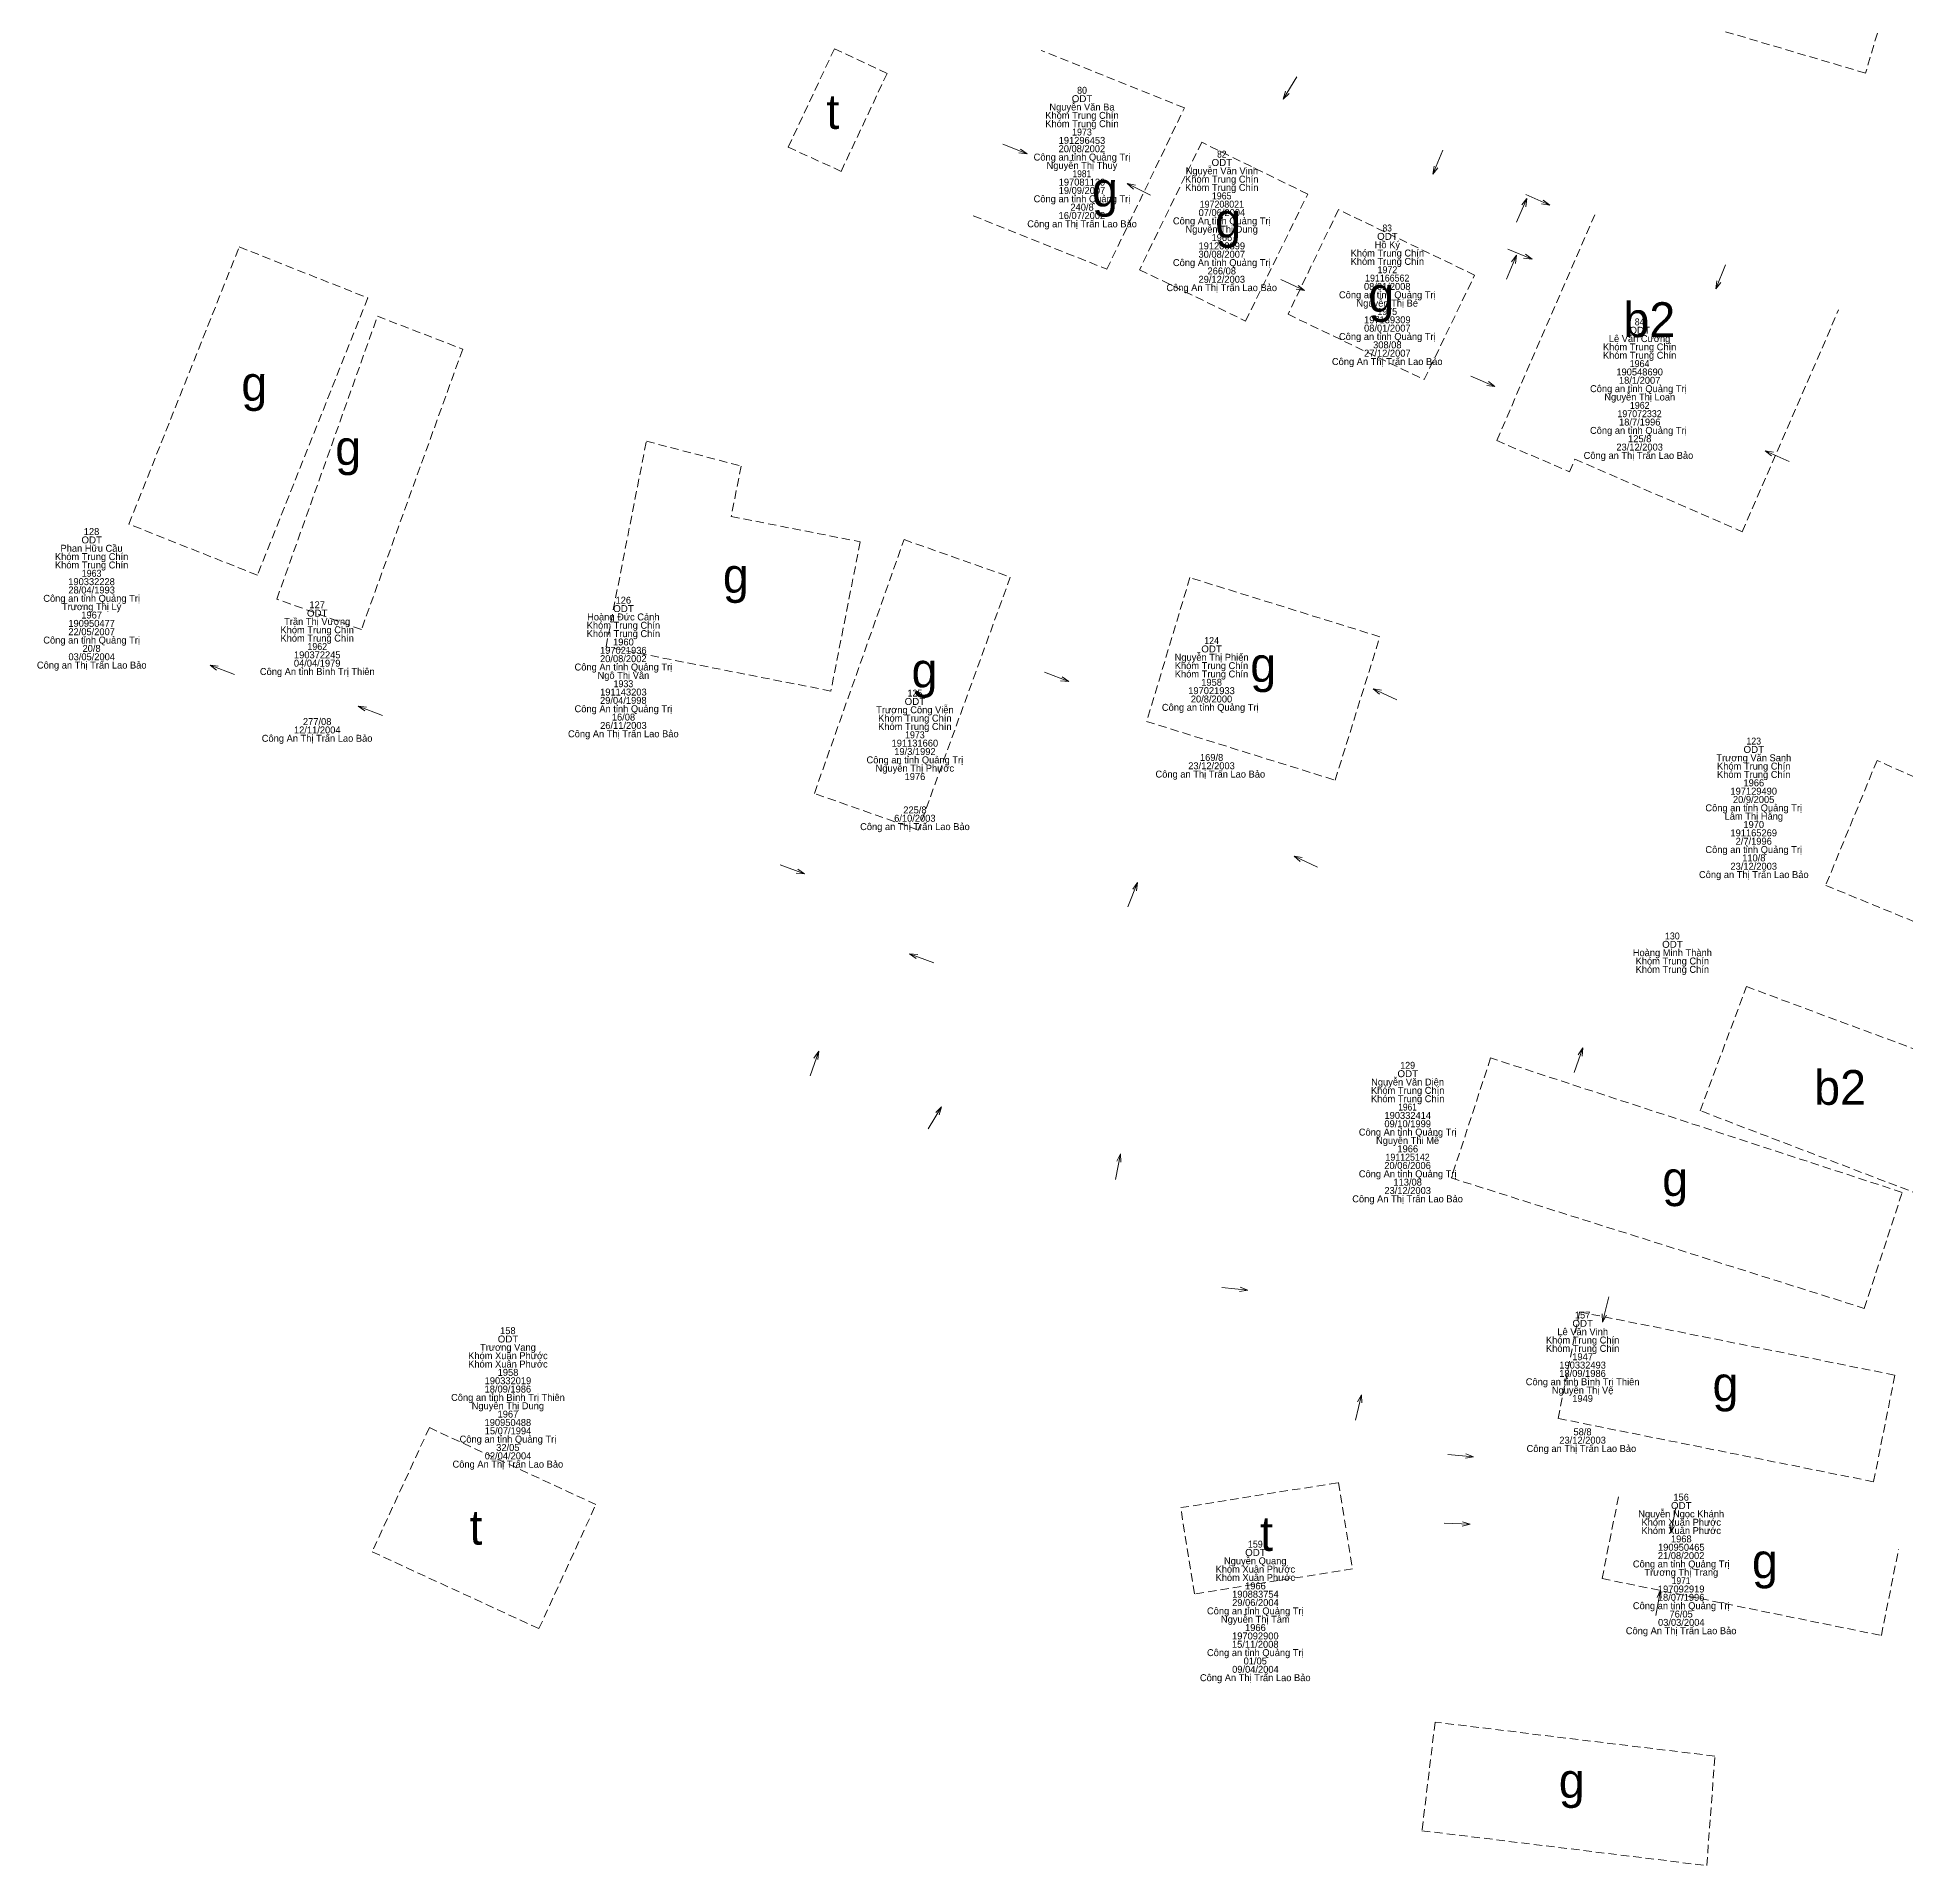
# Model space of a CAD drawing. Header units: metres. Extents: x 537497 to 538007, y 1836993 to 1837512.
# Drawn here: x 537503.8 to 537611.3, y 1837324.5 to 1837429.7 of the extents above; entities that cross this region are included whole.
import ezdxf
from ezdxf.enums import TextEntityAlignment as Align

# ---------------------------------------------------------------- set-up
doc = ezdxf.new("R2010")
doc.units = ezdxf.units.M
doc.header["$LTSCALE"] = 0.16
doc.linetypes.add('MEDIUM_DASHED', pattern=[4.5, 3, -1.5])
doc.layers.add('14', color=7, linetype='MEDIUM_DASHED', lineweight=13)
doc.layers.add('16', color=7, linetype='Continuous', lineweight=13)
doc.layers.add('15', color=7, linetype='Continuous')

msp = doc.modelspace()

# ---------------------------------------------------------------- linework, layer by layer
at = {"layer": '14'}
for p, q in [((537587.74, 1837406.47), (537593.43, 1837419.57)), ((537593.8, 1837341.01), (537594.74, 1837345.71))]:
    msp.add_line(p, q, dxfattribs=at)
for points in [[(537600.63, 1837436.31), (537610.65, 1837433.35), (537608.95, 1837427.6), (537598.93, 1837430.56)], [(537549.65, 1837429), (537547, 1837423.34), (537550.04, 1837421.95), (537552.68, 1837427.58)], [(537567.2, 1837416.29), (537573.3, 1837413.34), (537576.87, 1837420.64), (537570.78, 1837423.62)], [(537578.64, 1837419.75), (537575.74, 1837413.73), (537583.57, 1837409.97), (537586.47, 1837415.98)], [(537509.08, 1837401.66), (537515.43, 1837417.6), (537522.82, 1837414.67), (537516.47, 1837398.72)], [(537517.59, 1837397.35), (537523.38, 1837413.62), (537528.28, 1837411.72), (537522.45, 1837395.59)], [(537536.52, 1837394.6), (537538.84, 1837406.43), (537544.29, 1837405), (537543.72, 1837402.1), (537551.14, 1837400.64), (537549.45, 1837392.06)], [(537553.66, 1837400.77), (537559.77, 1837398.61), (537554.48, 1837384.06), (537548.5, 1837386.17)], [(537581.02, 1837395.18), (537570.1, 1837398.58), (537567.61, 1837390.31), (537578.45, 1837386.93)], [(537616.85, 1837376.7), (537619.67, 1837383.57), (537609.61, 1837388.07), (537606.66, 1837380.88)], [(537615.54, 1837370.06), (537612.76, 1837362.83), (537599.44, 1837367.92), (537602.1, 1837375.06)], [(537587.39, 1837370.96), (537585.13, 1837364.05), (537608.88, 1837356.55), (537611.06, 1837363.22)], [(537610.64, 1837352.71), (537609.41, 1837346.58), (537591.27, 1837350.22), (537592.5, 1837356.35)], [(537523.07, 1837342.55), (537532.66, 1837338.13), (537535.94, 1837345.27), (537526.36, 1837349.69)], [(537579.44, 1837341.57), (537570.36, 1837340.13), (537569.57, 1837345.09), (537578.65, 1837346.53)], [(537583.44, 1837326.51), (537599.82, 1837324.5), (537600.29, 1837330.8), (537584.2, 1837332.75)]]:
    msp.add_lwpolyline(points, close=True, dxfattribs=at)
for points in [[(537557.64, 1837419.39), (537565.32, 1837416.32), (537569.78, 1837425.6), (537561.55, 1837428.9)], [(537587.74, 1837406.47), (537591.92, 1837404.67), (537592.24, 1837405.4), (537601.86, 1837401.22), (537607.4, 1837413.98)], [(537593.8, 1837341.01), (537609.86, 1837337.74), (537610.85, 1837342.7)]]:
    msp.add_lwpolyline(points, dxfattribs=at)
at = {"layer": '16'}
for p, q in [((537575.46, 1837426.11), (537575.6, 1837426.57)), ((537560.73, 1837422.95), (537560.26, 1837423.01)), ((537566.49, 1837421.25), (537566.96, 1837421.15)), ((537584.07, 1837421.78), (537584.14, 1837422.25)), ((537589.48, 1837420.38), (537589.41, 1837419.91)), ((537590.79, 1837420), (537590.32, 1837420.08)), ((537588.88, 1837417.12), (537588.82, 1837416.65)), ((537589.77, 1837416.89), (537589.29, 1837416.95)), ((537576.68, 1837415.09), (537576.21, 1837415.17)), ((537600.35, 1837415.19), (537600.4, 1837415.66)), ((537587.64, 1837409.57), (537587.17, 1837409.64)), ((537603.18, 1837405.87), (537603.65, 1837405.8)), ((537513.75, 1837393.54), (537514.22, 1837393.49)), ((537563.14, 1837392.6), (537562.66, 1837392.65)), ((537522.27, 1837391.19), (537522.74, 1837391.14)), ((537580.64, 1837392.18), (537581.11, 1837392.1)), ((537576.09, 1837382.57), (537576.55, 1837382.48)), ((537547.94, 1837381.55), (537547.46, 1837381.59)), ((537567.09, 1837381.04), (537567.03, 1837380.57)), ((537553.98, 1837376.95), (537554.45, 1837376.9)), ((537548.75, 1837371.34), (537548.71, 1837370.87)), ((537592.69, 1837371.53), (537592.65, 1837371.05)), ((537555.82, 1837368.15), (537555.68, 1837367.69)), ((537566.1, 1837365.44), (537566.13, 1837364.96)), ((537573.42, 1837357.6), (537572.95, 1837357.53)), ((537593.82, 1837355.75), (537593.81, 1837356.23)), ((537579.96, 1837351.58), (537579.98, 1837351.11)), ((537586.41, 1837348.02), (537585.95, 1837347.93)), ((537586.22, 1837344.14), (537585.75, 1837344.03)), ((537597.76, 1837343.62), (537597.72, 1837344.1)), ((537597.16, 1837340.35), (537597.2, 1837339.88))]:
    msp.add_line(p, q, dxfattribs=at)
for points in [[(537576.25, 1837427.39), (537575.46, 1837426.11), (537575.8, 1837426.43)], [(537559.34, 1837423.52), (537560.73, 1837422.95), (537560.35, 1837423.23)], [(537584.65, 1837423.17), (537584.07, 1837421.78), (537584.36, 1837422.15)], [(537567.84, 1837420.58), (537566.49, 1837421.25), (537566.85, 1837420.93)], [(537588.87, 1837419.02), (537589.48, 1837420.38), (537589.18, 1837420.02)], [(537589.42, 1837420.62), (537590.79, 1837420), (537590.42, 1837420.3)], [(537588.31, 1837415.74), (537588.88, 1837417.12), (537588.59, 1837416.75)], [(537588.38, 1837417.47), (537589.77, 1837416.89), (537589.4, 1837417.18)], [(537600.9, 1837416.58), (537600.35, 1837415.19), (537600.63, 1837415.56)], [(537575.33, 1837415.73), (537576.68, 1837415.09), (537576.32, 1837415.39)], [(537586.26, 1837410.17), (537587.64, 1837409.57), (537587.27, 1837409.87)], [(537604.55, 1837405.26), (537603.18, 1837405.87), (537603.54, 1837405.58)], [(537515.15, 1837393.01), (537513.75, 1837393.54), (537514.13, 1837393.26)], [(537561.73, 1837393.14), (537563.14, 1837392.6), (537562.76, 1837392.88)], [(537523.67, 1837390.65), (537522.27, 1837391.19), (537522.65, 1837390.92)], [(537582, 1837391.55), (537580.64, 1837392.18), (537581, 1837391.88)], [(537577.44, 1837381.92), (537576.09, 1837382.57), (537576.44, 1837382.26)], [(537546.53, 1837382.07), (537547.94, 1837381.55), (537547.55, 1837381.82)], [(537566.53, 1837379.65), (537567.09, 1837381.04), (537566.81, 1837380.67)], [(537555.38, 1837376.42), (537553.98, 1837376.95), (537554.36, 1837376.67)], [(537548.26, 1837369.92), (537548.75, 1837371.34), (537548.48, 1837370.95)], [(537592.19, 1837370.11), (537592.69, 1837371.53), (537592.42, 1837371.14)], [(537555.04, 1837366.87), (537555.82, 1837368.15), (537555.48, 1837367.82)], [(537565.82, 1837363.96), (537566.1, 1837365.44), (537565.89, 1837365.01)], [(537571.93, 1837357.76), (537573.42, 1837357.6), (537572.98, 1837357.77)], [(537594.19, 1837357.21), (537593.82, 1837355.75), (537594.05, 1837356.16)], [(537579.62, 1837350.12), (537579.96, 1837351.58), (537579.74, 1837351.17)], [(537584.92, 1837348.14), (537586.41, 1837348.02), (537585.97, 1837348.18)], [(537598.04, 1837345.1), (537597.76, 1837343.62), (537597.96, 1837344.05)], [(537584.72, 1837344.2), (537586.22, 1837344.14), (537585.77, 1837344.28)], [(537596.9, 1837338.88), (537597.16, 1837340.35), (537596.96, 1837339.93)]]:
    msp.add_lwpolyline(points, dxfattribs=at)

# ---------------------------------------------------------------- texts
at = {"layer": '15'}
for s, width, p in [('80', 0.95, (537563.895, 1837426.41)), ('ODT', 1.05, (537563.895, 1837425.93)), ('1973', 0.95, (537563.89, 1837424.01)), ('ODT', 1.05, (537571.935, 1837422.26)), ('82', 0.9, (537571.93, 1837422.74)), ('1981', 0.9, (537563.885, 1837421.61)), ('197208021', 0.95, (537571.935, 1837419.86)), ('1965', 0.95, (537571.925, 1837420.34)), ('ODT', 1.05, (537581.455, 1837418.01)), ('83', 0.9, (537581.445, 1837418.49)), ('191166562', 0.95, (537581.445, 1837415.61)), ('1972', 0.95, (537581.455, 1837416.09)), ('1975', 0.95, (537581.445, 1837413.69)), ('ODT', 1.05, (537595.965, 1837412.61)), ('84', 0.95, (537595.96, 1837413.09)), ('1964', 0.95, (537595.955, 1837410.69)), ('1962', 0.95, (537595.965, 1837408.29)), ('197072332', 0.95, (537595.955, 1837407.81)), ('ODT', 1.05, (537506.945, 1837400.55)), ('1963', 0.95, (537506.94, 1837398.63)), ('ODT', 1.05, (537519.915, 1837396.34)), ('ODT', 1.05, (537537.525, 1837396.6)), ('1962', 0.95, (537519.915, 1837394.42)), ('ODT', 1.05, (537571.345, 1837394.28)), ('124', 0.95, (537571.345, 1837394.76)), ('1933', 0.95, (537537.52, 1837392.28)), ('ODT', 1.05, (537554.285, 1837391.26)), ('125', 0.95, (537554.285, 1837391.74)), ('1973', 0.95, (537554.28, 1837389.34)), ('123', 0.95, (537602.52, 1837388.98)), ('ODT', 1.05, (537602.525, 1837388.5)), ('ODT', 1.05, (537597.845, 1837377.29)), ('130', 0.95, (537597.84, 1837377.77)), ('129', 0.95, (537582.62, 1837370.33)), ('ODT', 1.05, (537582.625, 1837369.85)), ('1961', 0.9, (537582.615, 1837367.93)), ('191125142', 0.95, (537582.615, 1837365.05)), ('ODT', 1.05, (537592.685, 1837355.49)), ('ODT', 1.05, (537530.885, 1837354.59)), ('ODT', 1.05, (537598.355, 1837345.01)), ('159', 0.95, (537573.86, 1837342.79)), ('ODT', 1.05, (537573.865, 1837342.31)), ('1971', 0.9, (537598.345, 1837340.69))]:
    msp.add_text(s, height=0.4, dxfattribs=dict(at, width=width)).set_placement(p, align=Align.CENTER)
for s, p in [('Nguyễn Văn Ba', (537563.89, 1837425.45)), ('Khóm Trung Chín', (537563.89, 1837424.97)), ('Khóm Trung Chín', (537563.89, 1837424.49)), ('20/08/2002', (537563.885, 1837423.05)), ('191296453', (537563.89, 1837423.53)), ('Công an tỉnh Quảng Trị', (537563.89, 1837422.57)), ('Nguyễn Thị Thuý', (537563.89, 1837422.09)), ('197081139', (537563.89, 1837421.13)), ('Khóm Trung Chín', (537571.93, 1837421.3)), ('Khóm Trung Chín', (537571.93, 1837420.82)), ('Nguyễn Văn Vinh', (537571.935, 1837421.78)), ('Công an tỉnh Quảng Trị', (537563.89, 1837420.17)), ('19/09/2007', (537563.89, 1837420.65)), ('Công an Thị Trấn Lao Bảo', (537563.895, 1837418.73)), ('16/07/2002', (537563.885, 1837419.21)), ('240/8', (537563.895, 1837419.69)), ('Công An tỉnh Quảng Trị', (537571.93, 1837418.9)), ('07/06/2004', (537571.935, 1837419.38)), ('Nguyễn Thị Dung', (537571.925, 1837418.42)), ('1966', (537571.935, 1837417.94)), ('Công An tỉnh Quảng Trị', (537571.93, 1837416.5)), ('30/08/2007', (537571.93, 1837416.98)), ('191208899', (537571.93, 1837417.46)), ('Khóm Trung Chín', (537581.45, 1837417.05)), ('Khóm Trung Chín', (537581.45, 1837416.57)), ('Hồ Ký', (537581.45, 1837417.53)), ('29/12/2003', (537571.93, 1837415.54)), ('266/08', (537571.93, 1837416.02)), ('Công An Thị Trấn Lao Bảo', (537571.925, 1837415.06)), ('Công an tỉnh Quảng Trị', (537581.45, 1837414.65)), ('08/01/2008', (537581.445, 1837415.13)), ('Nguyễn Thị Bé', (537581.445, 1837414.17)), ('Công an tỉnh Quảng Trị', (537581.45, 1837412.25)), ('08/01/2007', (537581.45, 1837412.73)), ('197139309', (537581.45, 1837413.21)), ('27/12/2007', (537581.45, 1837411.29)), ('308/08', (537581.45, 1837411.77)), ('Khóm Trung Chín', (537595.96, 1837411.65)), ('Khóm Trung Chín', (537595.96, 1837411.17)), ('Lê Văn Cường', (537595.955, 1837412.13)), ('Công An Thị Trấn Lao Bảo', (537581.445, 1837410.81)), ('190548690', (537595.96, 1837410.21)), ('Công an tỉnh Quảng Trị ', (537595.96, 1837409.25)), ('18/1/2007', (537595.96, 1837409.73)), ('Nguyễn Thị Loan', (537595.965, 1837408.77)), ('Công an tỉnh Quảng Trị ', (537595.96, 1837406.85)), ('18/7/1996', (537595.965, 1837407.33)), ('23/12/2003', (537595.96, 1837405.89)), ('125/8', (537595.965, 1837406.37)), ('Công an Thị Trấn Lao Bảo ', (537595.965, 1837405.41)), ('128', (537506.935, 1837401.03)), ('Khóm Trung Chín', (537506.94, 1837399.59)), ('Phan Hữu Cầu', (537506.935, 1837400.07)), ('Khóm Trung Chín', (537506.94, 1837399.11)), ('Công an tỉnh Quảng Trị', (537506.94, 1837397.19)), ('28/04/1993', (537506.94, 1837397.67)), ('190332228', (537506.935, 1837398.15)), ('Trương Thị Lý', (537506.94, 1837396.71)), ('1967', (537506.94, 1837396.23)), ('127', (537519.91, 1837396.82)), ('Hoàng Đức Cảnh', (537537.515, 1837396.12)), ('126', (537537.515, 1837397.08)), ('22/05/2007', (537506.94, 1837395.27)), ('190950477', (537506.94, 1837395.75)), ('Khóm Trung Chín', (537519.91, 1837395.38)), ('Trần Thị Vượng', (537519.91, 1837395.86)), ('Khóm Trung Chín', (537537.52, 1837395.64)), ('Khóm Trung Chín', (537537.52, 1837395.16)), ('Công an tỉnh Quảng Trị', (537506.94, 1837394.79)), ('20/8', (537506.935, 1837394.31)), ('Khóm Trung Chín', (537519.91, 1837394.9)), ('197021936', (537537.515, 1837394.2)), ('1960', (537537.52, 1837394.68)), ('Công an Thị Trấn Lao Bảo', (537506.945, 1837393.35)), ('03/05/2004', (537506.945, 1837393.83)), ('Công An tỉnh Bình Trị Thiên', (537519.915, 1837392.98)), ('04/04/1979', (537519.91, 1837393.46)), ('190372245', (537519.915, 1837393.94)), ('Công An tỉnh Quảng Trị', (537537.52, 1837393.24)), ('20/08/2002', (537537.515, 1837393.72)), ('Nguyễn Thị Phiến', (537571.345, 1837393.8)), ('Khóm Trung Chín', (537571.34, 1837393.32)), ('Ngô Thị Vân', (537537.52, 1837392.76)), ('Khóm Trung Chín', (537571.34, 1837392.84)), ('197021933', (537571.34, 1837391.88)), ('1958', (537571.345, 1837392.36)), ('Công An tỉnh Quảng Trị', (537537.52, 1837390.84)), ('29/04/1998', (537537.515, 1837391.32)), ('191143203', (537537.52, 1837391.8)), ('Trương Công Viễn', (537554.285, 1837390.78)), ('Công an tỉnh Quảng Trị ', (537571.34, 1837390.92)), ('20/8/2000', (537571.34, 1837391.4)), ('277/08', (537519.91, 1837390.1)), ('26/11/2003', (537537.52, 1837389.88)), ('16/08', (537537.525, 1837390.36)), ('Khóm Trung Chín', (537554.28, 1837390.3)), ('Khóm Trung Chín', (537554.28, 1837389.82)), ('Công An Thị Trấn Lao Bảo', (537519.905, 1837389.14)), ('12/11/2004', (537519.915, 1837389.62)), ('Công An Thị Trấn Lao Bảo', (537537.515, 1837389.4)), ('191131660', (537554.28, 1837388.86)), ('Công an tỉnh Quảng Trị', (537554.28, 1837387.9)), ('Nguyễn Thị Phước', (537554.28, 1837387.42)), ('19/3/1992', (537554.285, 1837388.38)), ('23/12/2003', (537571.34, 1837387.56)), ('169/8', (537571.345, 1837388.04)), ('Trương Văn Sanh', (537602.525, 1837388.02)), ('Khóm Trung Chín', (537602.52, 1837387.54)), ('1976', (537554.285, 1837386.94)), ('Công an Thị Trấn Lao Bảo ', (537571.345, 1837387.08)), ('Khóm Trung Chín', (537602.52, 1837387.06)), ('1966', (537602.525, 1837386.58)), ('197129490', (537602.52, 1837386.1)), ('20/9/2005', (537602.515, 1837385.62)), ('6/10/2003', (537554.28, 1837384.54)), ('225/8', (537554.285, 1837385.02)), ('Công an tỉnh Quảng Trị', (537602.52, 1837385.14)), ('Lâm Thị Hằng', (537602.525, 1837384.66)), ('Công an Thị Trấn Lao Bảo', (537554.285, 1837384.06)), ('191165269', (537602.52, 1837383.7)), ('2/7/1996', (537602.52, 1837383.22)), ('1970', (537602.52, 1837384.18)), ('Công an tỉnh Quảng Trị', (537602.52, 1837382.74)), ('110/8', (537602.525, 1837382.26)), ('Công an Thị Trấn Lao Bảo', (537602.525, 1837381.3)), ('23/12/2003', (537602.52, 1837381.78)), ('Hoàng Minh Thành', (537597.84, 1837376.81)), ('Khóm Trung Chín', (537597.84, 1837376.33)), ('Khóm Trung Chín', (537597.84, 1837375.85)), ('Nguyễn Văn Diện', (537582.615, 1837369.37)), ('Khóm Trung Chín', (537582.62, 1837368.89)), ('Khóm Trung Chín', (537582.62, 1837368.41)), ('190332414', (537582.625, 1837367.45)), ('Công An tỉnh Quảng Trị', (537582.62, 1837366.49)), ('Nguyễn Thi Mễ', (537582.615, 1837366.01)), ('09/10/1999', (537582.62, 1837366.97)), ('1966', (537582.625, 1837365.53)), ('Công An tỉnh Quảng Trị', (537582.62, 1837364.09)), ('20/06/2006', (537582.615, 1837364.57)), ('23/12/2003', (537582.62, 1837363.13)), ('113/08', (537582.62, 1837363.61)), ('Công An Thị Trấn Lao Bảo', (537582.615, 1837362.65)), ('157', (537592.68, 1837355.97)), ('158', (537530.875, 1837355.07)), ('Khóm Trung Chín', (537592.68, 1837354.53)), ('Lê Văn Vinh', (537592.685, 1837355.01)), ('Khóm Xuân Phước', (537530.88, 1837353.63)), ('Khóm Xuân Phước', (537530.88, 1837353.15)), ('Trương Vang', (537530.88, 1837354.11)), ('Khóm Trung Chín', (537592.68, 1837354.05)), ('1947', (537592.68, 1837353.57)), ('190332019', (537530.88, 1837352.19)), ('1958', (537530.885, 1837352.67)), ('Công an tỉnh Bình Trị Thiên', (537592.68, 1837352.13)), ('18/09/1986', (537592.675, 1837352.61)), ('190332493', (537592.68, 1837353.09)), ('Công an tỉnh Bình Trị Thiên', (537530.88, 1837351.23)), ('18/09/1986', (537530.875, 1837351.71)), ('Nguyễn Thị Vệ', (537592.68, 1837351.65)), ('1949', (537592.68, 1837351.17)), ('Nguyễn Thị Dung', (537530.875, 1837350.75)), ('1967', (537530.88, 1837350.27)), ('Công an tỉnh Quảng Trị', (537530.88, 1837348.83)), ('190950488', (537530.875, 1837349.79)), ('15/07/1994', (537530.885, 1837349.31)), ('58/8', (537592.675, 1837349.25)), ('02/04/2004', (537530.885, 1837347.87)), ('32/05', (537530.875, 1837348.35)), ('Công an Thị Trấn Lao Bảo ', (537592.685, 1837348.29)), ('23/12/2003', (537592.68, 1837348.77)), ('Công An Thị Trấn Lao Bảo', (537530.875, 1837347.39)), ('Nguyễn Ngọc Khánh', (537598.35, 1837344.53)), ('156', (537598.345, 1837345.49)), ('Khóm Xuân Phước', (537598.35, 1837344.05)), ('Khóm Xuân Phước', (537598.35, 1837343.57)), ('190950465', (537598.355, 1837342.61)), ('1968', (537598.355, 1837343.09)), ('Khóm Xuân Phước', (537573.86, 1837341.35)), ('Nguyễn Quang', (537573.855, 1837341.83)), ('Công an tỉnh Quảng Trị', (537598.35, 1837341.65)), ('21/08/2002', (537598.345, 1837342.13)), ('Khóm Xuân Phước', (537573.86, 1837340.87)), ('1966', (537573.865, 1837340.39)), ('Trương Thị Trang', (537598.355, 1837341.17)), ('197092919', (537598.35, 1837340.21)), ('29/06/2004', (537573.865, 1837339.43)), ('190883754', (537573.865, 1837339.91)), ('Công an tỉnh Quảng Trị', (537598.35, 1837339.25)), ('18/07/1996', (537598.345, 1837339.73)), ('Công an tỉnh Quảng Trị', (537573.86, 1837338.95)), ('Ngyuễn Thị Tâm', (537573.86, 1837338.47)), ('03/03/2004', (537598.355, 1837338.29)), ('76/05', (537598.345, 1837338.77)), ('15/11/2008', (537573.855, 1837337.03)), ('197092900', (537573.86, 1837337.51)), ('1966', (537573.865, 1837337.99)), ('Công An Thị Trấn Lao Bảo', (537598.345, 1837337.81)), ('Công an tỉnh Quảng Trị', (537573.86, 1837336.55)), ('01/05', (537573.855, 1837336.07)), ('Công An Thị Trấn Lao Bảo', (537573.855, 1837335.11)), ('09/04/2004', (537573.865, 1837335.59))]:
    msp.add_text(s, height=0.4, dxfattribs=at).set_placement(p, align=Align.CENTER)
at = {"layer": '16'}
for s, p in [('t', (537549.19, 1837424.39)), ('g', (537564.47, 1837419.92)), ('g', (537571.55, 1837418.14)), ('g', (537580.36, 1837413.87)), ('b2', (537595.03, 1837412.42)), ('g', (537515.55, 1837408.75)), ('g', (537520.95, 1837405.06)), ('g', (537543.24, 1837397.71)), ('g', (537554.09, 1837392.26)), ('g', (537573.57, 1837392.58)), ('b2', (537606, 1837368.26)), ('g', (537597.26, 1837363.01)), ('g', (537600.15, 1837351.21)), ('t', (537528.67, 1837342.96)), ('t', (537574.13, 1837342.6)), ('g', (537602.42, 1837341.03)), ('g', (537591.31, 1837328.4))]:
    msp.add_text(s, height=2, dxfattribs=at).set_placement(p)

doc.saveas('drawing.dxf')
